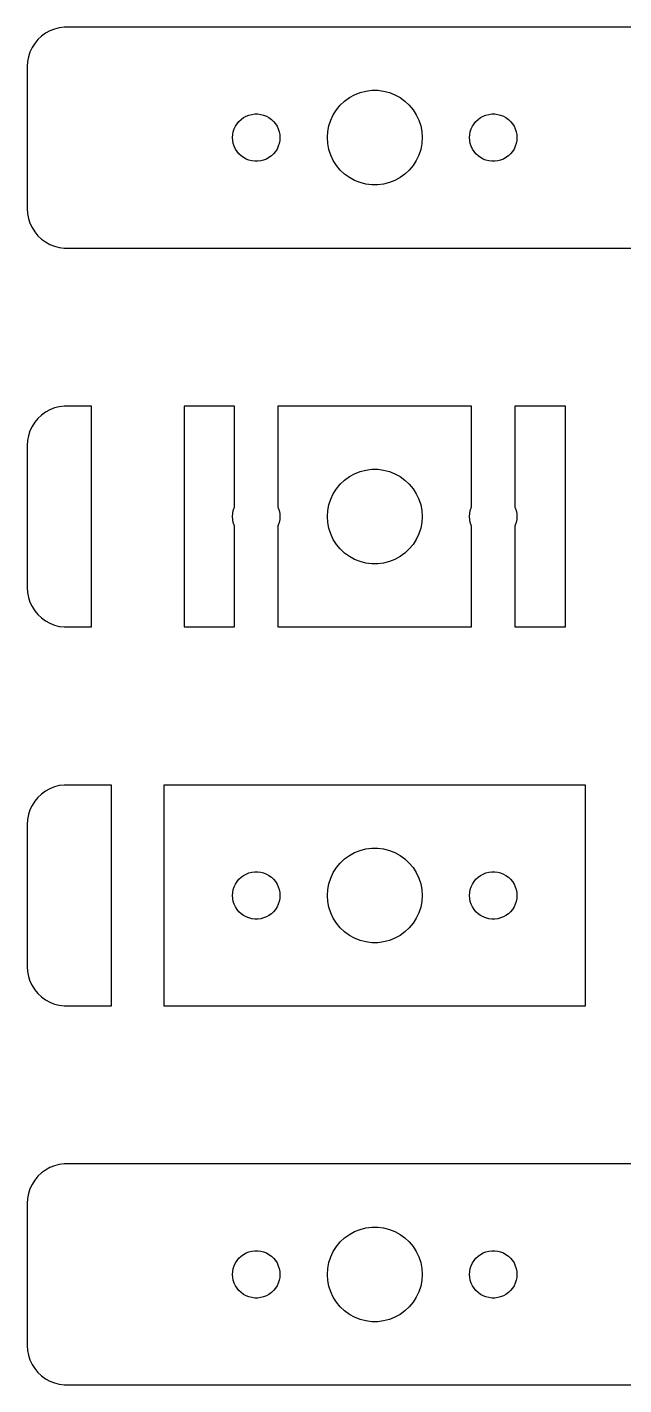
# Model space of a CAD drawing. Header units: metres. Extents: x -44.5 to 44.5, y -7 to 79.
# Drawn here: x -44.5 to -6.7, y -7 to 79 of the extents above; entities that cross this region are included whole.
import ezdxf

# ---------------------------------------------------------------- set-up
doc = ezdxf.new("R2010")
doc.units = ezdxf.units.M

msp = doc.modelspace()

# ---------------------------------------------------------------- linework, layer by layer
for p, q in [((-43.5936, 78.4263), (-43.8224, 78.2114)), ((-43.3396, 78.6108), (-43.5936, 78.4263)), ((-43.0644, 78.7621), (-43.3396, 78.6108)), ((-42.7725, 78.8776), (-43.0644, 78.7621)), ((-42.4684, 78.9557), (-42.7725, 78.8776)), ((-42.157, 78.9951), (-42.4684, 78.9557)), ((42.157, 78.9951), (-42.157, 78.9951)), ((-44.3244, 77.4203), (-44.4214, 77.1217)), ((-44.1908, 77.7044), (-44.3244, 77.4203)), ((-44.0225, 77.9695), (-44.1908, 77.7044)), ((-43.8224, 78.2114), (-44.0225, 77.9695)), ((-44.4803, 76.8133), (-44.5, 76.5)), ((-44.4214, 77.1217), (-44.4803, 76.8133)), ((-44.5, 76.5), (-44.5, 67.5)), ((-23.7773, 74.7145), (-23.427, 74.8532)), ((-23.427, 74.8532), (-23.0621, 74.9469)), ((-23.0621, 74.9469), (-22.6884, 74.9941)), ((-22.6884, 74.9941), (-22.3116, 74.9941)), ((-22.3116, 74.9941), (-21.9379, 74.9469)), ((-21.9379, 74.9469), (-21.5729, 74.8532)), ((-21.5729, 74.8532), (-21.2227, 74.7145)), ((-24.927, 73.7634), (-24.6869, 74.0536)), ((-24.6869, 74.0536), (-24.4123, 74.3115)), ((-24.4123, 74.3115), (-24.1075, 74.533)), ((-24.1075, 74.533), (-23.7773, 74.7145)), ((-21.2227, 74.7145), (-20.8925, 74.533)), ((-20.8925, 74.533), (-20.5877, 74.3115)), ((-20.5877, 74.3115), (-20.3131, 74.0536)), ((-20.3131, 74.0536), (-20.0729, 73.7634)), ((-31.0934, 73.0268), (-30.9561, 73.1558)), ((-30.9561, 73.1558), (-30.8037, 73.2665)), ((-30.8037, 73.2665), (-30.6387, 73.3572)), ((-30.6387, 73.3572), (-30.4635, 73.4266)), ((-30.4635, 73.4266), (-30.2811, 73.4734)), ((-30.2811, 73.4734), (-30.0942, 73.497)), ((-30.0942, 73.497), (-29.9058, 73.497)), ((-29.9058, 73.497), (-29.7189, 73.4734)), ((-29.7189, 73.4734), (-29.5365, 73.4266)), ((-29.5365, 73.4266), (-29.3613, 73.3572)), ((-29.3613, 73.3572), (-29.1963, 73.2665)), ((-29.1963, 73.2665), (-29.0439, 73.1558)), ((-29.0439, 73.1558), (-28.9065, 73.0268)), ((-25.4057, 72.7461), (-25.2893, 73.1044)), ((-25.2893, 73.1044), (-25.1289, 73.4453)), ((-25.1289, 73.4453), (-24.927, 73.7634)), ((-20.0729, 73.7634), (-19.8711, 73.4453)), ((-19.8711, 73.4453), (-19.7107, 73.1044)), ((-19.7107, 73.1044), (-19.5942, 72.7461)), ((-16.0934, 73.0268), (-15.9561, 73.1558)), ((-15.9561, 73.1558), (-15.8037, 73.2665)), ((-15.8037, 73.2665), (-15.6387, 73.3572)), ((-15.6387, 73.3572), (-15.4635, 73.4266)), ((-15.4635, 73.4266), (-15.2811, 73.4734)), ((-15.2811, 73.4734), (-15.0942, 73.497)), ((-15.0942, 73.497), (-14.9058, 73.497)), ((-14.9058, 73.497), (-14.7189, 73.4734)), ((-14.7189, 73.4734), (-14.5365, 73.4266)), ((-14.5365, 73.4266), (-14.3613, 73.3572)), ((-14.3613, 73.3572), (-14.1963, 73.2665)), ((-14.1963, 73.2665), (-14.0439, 73.1558)), ((-14.0439, 73.1558), (-13.9065, 73.0268)), ((-31.4882, 72.188), (-31.4529, 72.373)), ((-31.4529, 72.373), (-31.3947, 72.5522)), ((-31.3947, 72.5522), (-31.3145, 72.7226)), ((-31.3145, 72.7226), (-31.2135, 72.8817)), ((-31.2135, 72.8817), (-31.0934, 73.0268)), ((-28.9065, 73.0268), (-28.7865, 72.8817)), ((-28.7865, 72.8817), (-28.6855, 72.7226)), ((-28.6855, 72.7226), (-28.6053, 72.5522)), ((-28.6053, 72.5522), (-28.5471, 72.373)), ((-28.5471, 72.373), (-28.5118, 72.188)), ((-25.5, 72), (-25.4763, 72.376)), ((-25.4763, 72.376), (-25.4057, 72.7461)), ((-19.5942, 72.7461), (-19.5237, 72.376)), ((-19.5237, 72.376), (-19.5, 72)), ((-16.4882, 72.188), (-16.4529, 72.373)), ((-16.4529, 72.373), (-16.3947, 72.5522)), ((-16.3947, 72.5522), (-16.3145, 72.7226)), ((-16.3145, 72.7226), (-16.2135, 72.8817)), ((-16.2135, 72.8817), (-16.0934, 73.0268)), ((-13.9065, 73.0268), (-13.7865, 72.8817)), ((-13.7865, 72.8817), (-13.6855, 72.7226)), ((-13.6855, 72.7226), (-13.6053, 72.5522)), ((-13.6053, 72.5522), (-13.5471, 72.373)), ((-13.5471, 72.373), (-13.5118, 72.188)), ((-31.5, 72), (-31.4882, 72.188)), ((-31.4882, 71.812), (-31.5, 72)), ((-31.4529, 71.627), (-31.4882, 71.812)), ((-31.3947, 71.4478), (-31.4529, 71.627)), ((-31.3145, 71.2774), (-31.3947, 71.4478)), ((-28.6053, 71.4478), (-28.6855, 71.2774)), ((-28.5471, 71.627), (-28.6053, 71.4478)), ((-28.5118, 71.812), (-28.5471, 71.627)), ((-28.5118, 72.188), (-28.5, 72)), ((-28.5, 72), (-28.5118, 71.812)), ((-25.4763, 71.624), (-25.5, 72)), ((-25.4057, 71.2539), (-25.4763, 71.624)), ((-19.5237, 71.624), (-19.5942, 71.2539)), ((-19.5, 72), (-19.5237, 71.624)), ((-16.5, 72), (-16.4882, 72.188)), ((-16.4882, 71.812), (-16.5, 72)), ((-16.4529, 71.627), (-16.4882, 71.812)), ((-16.3947, 71.4478), (-16.4529, 71.627)), ((-16.3145, 71.2774), (-16.3947, 71.4478)), ((-13.6053, 71.4478), (-13.6855, 71.2774)), ((-13.5471, 71.627), (-13.6053, 71.4478)), ((-13.5118, 71.812), (-13.5471, 71.627)), ((-13.5118, 72.188), (-13.5, 72)), ((-13.5, 72), (-13.5118, 71.812)), ((-31.2135, 71.1183), (-31.3145, 71.2774)), ((-31.0934, 70.9732), (-31.2135, 71.1183)), ((-30.9561, 70.8442), (-31.0934, 70.9732)), ((-30.8037, 70.7335), (-30.9561, 70.8442)), ((-30.6387, 70.6428), (-30.8037, 70.7335)), ((-30.4635, 70.5734), (-30.6387, 70.6428)), ((-30.2811, 70.5266), (-30.4635, 70.5734)), ((-30.0942, 70.503), (-30.2811, 70.5266)), ((-29.7189, 70.5266), (-29.9058, 70.503)), ((-29.5365, 70.5734), (-29.7189, 70.5266)), ((-29.3613, 70.6428), (-29.5365, 70.5734)), ((-29.1963, 70.7335), (-29.3613, 70.6428)), ((-29.0439, 70.8442), (-29.1963, 70.7335)), ((-28.9065, 70.9732), (-29.0439, 70.8442)), ((-28.7865, 71.1183), (-28.9065, 70.9732)), ((-28.6855, 71.2774), (-28.7865, 71.1183)), ((-25.2893, 70.8956), (-25.4057, 71.2539)), ((-25.1289, 70.5547), (-25.2893, 70.8956)), ((-24.927, 70.2366), (-25.1289, 70.5547)), ((-19.8711, 70.5547), (-20.0729, 70.2366)), ((-19.7107, 70.8956), (-19.8711, 70.5547)), ((-19.5942, 71.2539), (-19.7107, 70.8956)), ((-16.2135, 71.1183), (-16.3145, 71.2774)), ((-16.0934, 70.9732), (-16.2135, 71.1183)), ((-15.9561, 70.8442), (-16.0934, 70.9732)), ((-15.8037, 70.7335), (-15.9561, 70.8442)), ((-15.6387, 70.6428), (-15.8037, 70.7335)), ((-15.4635, 70.5734), (-15.6387, 70.6428)), ((-15.2811, 70.5266), (-15.4635, 70.5734)), ((-15.0942, 70.503), (-15.2811, 70.5266)), ((-14.7189, 70.5266), (-14.9058, 70.503)), ((-14.5365, 70.5734), (-14.7189, 70.5266)), ((-14.3613, 70.6428), (-14.5365, 70.5734)), ((-14.1963, 70.7335), (-14.3613, 70.6428)), ((-14.0439, 70.8442), (-14.1963, 70.7335)), ((-13.9065, 70.9732), (-14.0439, 70.8442)), ((-13.7865, 71.1183), (-13.9065, 70.9732)), ((-13.6855, 71.2774), (-13.7865, 71.1183)), ((-29.9058, 70.503), (-30.0942, 70.503)), ((-24.6869, 69.9464), (-24.927, 70.2366)), ((-24.4123, 69.6885), (-24.6869, 69.9464)), ((-24.1075, 69.467), (-24.4123, 69.6885)), ((-20.5877, 69.6885), (-20.8925, 69.467)), ((-20.3131, 69.9464), (-20.5877, 69.6885)), ((-20.0729, 70.2366), (-20.3131, 69.9464)), ((-14.9058, 70.503), (-15.0942, 70.503)), ((-23.7773, 69.2855), (-24.1075, 69.467)), ((-23.427, 69.1468), (-23.7773, 69.2855)), ((-23.0621, 69.0531), (-23.427, 69.1468)), ((-22.6884, 69.0059), (-23.0621, 69.0531)), ((-22.3116, 69.0059), (-22.6884, 69.0059)), ((-21.9379, 69.0531), (-22.3116, 69.0059)), ((-21.5729, 69.1468), (-21.9379, 69.0531)), ((-21.2227, 69.2855), (-21.5729, 69.1468)), ((-20.8925, 69.467), (-21.2227, 69.2855)), ((-44.5, 67.5), (-44.4803, 67.1867)), ((-44.4803, 67.1867), (-44.4214, 66.8783)), ((-44.4214, 66.8783), (-44.3244, 66.5797)), ((-44.3244, 66.5797), (-44.1908, 66.2956)), ((-44.1908, 66.2956), (-44.0225, 66.0305)), ((-44.0225, 66.0305), (-43.8224, 65.7886)), ((-43.8224, 65.7886), (-43.5936, 65.5737)), ((-43.5936, 65.5737), (-43.3396, 65.3892)), ((-43.3396, 65.3892), (-43.0644, 65.2379)), ((-43.0644, 65.2379), (-42.7725, 65.1224)), ((-42.7725, 65.1224), (-42.4684, 65.0443)), ((-42.4684, 65.0443), (-42.157, 65.0049)), ((-42.157, 65.0049), (42.157, 65.0049)), ((-43.8224, 54.2114), (-44.0225, 53.9695)), ((-43.5936, 54.4263), (-43.8224, 54.2114)), ((-43.3396, 54.6108), (-43.5936, 54.4263)), ((-43.0644, 54.7621), (-43.3396, 54.6108)), ((-42.7725, 54.8776), (-43.0644, 54.7621)), ((-42.4684, 54.9557), (-42.7725, 54.8776)), ((-42.157, 54.9951), (-42.4684, 54.9557)), ((-40.4336, 54.9951), (-42.157, 54.9951)), ((-40.4336, 41.0049), (-40.4336, 54.9951)), ((-31.3722, 54.9951), (-34.5664, 54.9951)), ((-34.5664, 54.9951), (-34.5664, 41.0049)), ((-31.3722, 48.6), (-31.3722, 54.9951)), ((-16.3722, 54.9951), (-28.6278, 54.9951)), ((-28.6278, 54.9951), (-28.6278, 48.6)), ((-16.3722, 48.6), (-16.3722, 54.9951)), ((-10.4336, 54.9951), (-13.6278, 54.9951)), ((-13.6278, 54.9951), (-13.6278, 48.6)), ((-10.4336, 41.0049), (-10.4336, 54.9951)), ((-44.3244, 53.4203), (-44.4214, 53.1217)), ((-44.1908, 53.7044), (-44.3244, 53.4203)), ((-44.0225, 53.9695), (-44.1908, 53.7044)), ((-44.4803, 52.8133), (-44.5, 52.5)), ((-44.5, 52.5), (-44.5, 43.5)), ((-44.4214, 53.1217), (-44.4803, 52.8133)), ((-23.7773, 50.7145), (-23.427, 50.8532)), ((-23.427, 50.8532), (-23.0621, 50.9469)), ((-23.0621, 50.9469), (-22.6884, 50.9941)), ((-22.6884, 50.9941), (-22.3116, 50.9941)), ((-22.3116, 50.9941), (-21.9379, 50.9469)), ((-21.9379, 50.9469), (-21.5729, 50.8532)), ((-21.5729, 50.8532), (-21.2227, 50.7145)), ((-24.927, 49.7634), (-24.6869, 50.0536)), ((-24.6869, 50.0536), (-24.4123, 50.3115)), ((-24.4123, 50.3115), (-24.1075, 50.533)), ((-24.1075, 50.533), (-23.7773, 50.7145)), ((-21.2227, 50.7145), (-20.8925, 50.533)), ((-20.8925, 50.533), (-20.5877, 50.3115)), ((-20.5877, 50.3115), (-20.3131, 50.0536)), ((-20.3131, 50.0536), (-20.0729, 49.7634)), ((-25.4057, 48.7461), (-25.2893, 49.1044)), ((-25.2893, 49.1044), (-25.1289, 49.4453)), ((-25.1289, 49.4453), (-24.927, 49.7634)), ((-20.0729, 49.7634), (-19.8711, 49.4453)), ((-19.8711, 49.4453), (-19.7107, 49.1044)), ((-19.7107, 49.1044), (-19.5942, 48.7461)), ((-31.5, 48), (-31.4882, 48.188)), ((-31.4882, 48.188), (-31.4529, 48.373)), ((-31.4529, 48.373), (-31.3947, 48.5522)), ((-31.3947, 48.5522), (-31.3722, 48.6)), ((-28.6278, 48.6), (-28.6053, 48.5522)), ((-28.6053, 48.5522), (-28.5471, 48.373)), ((-28.5471, 48.373), (-28.5118, 48.188)), ((-28.5118, 48.188), (-28.5, 48)), ((-25.5, 48), (-25.4763, 48.376)), ((-25.4763, 48.376), (-25.4057, 48.7461)), ((-19.5942, 48.7461), (-19.5237, 48.376)), ((-19.5237, 48.376), (-19.5, 48)), ((-16.5, 48), (-16.4882, 48.188)), ((-16.4882, 48.188), (-16.4529, 48.373)), ((-16.4529, 48.373), (-16.3947, 48.5522)), ((-16.3947, 48.5522), (-16.3722, 48.6)), ((-13.6278, 48.6), (-13.6053, 48.5522)), ((-13.6053, 48.5522), (-13.5471, 48.373)), ((-13.5471, 48.373), (-13.5118, 48.188)), ((-13.5118, 48.188), (-13.5, 48)), ((-31.4882, 47.812), (-31.5, 48)), ((-31.4529, 47.627), (-31.4882, 47.812)), ((-31.3947, 47.4478), (-31.4529, 47.627)), ((-31.3722, 47.4), (-31.3947, 47.4478)), ((-31.3722, 41.0049), (-31.3722, 47.4)), ((-28.6053, 47.4478), (-28.6278, 47.4)), ((-28.6278, 47.4), (-28.6278, 41.0049)), ((-28.5471, 47.627), (-28.6053, 47.4478)), ((-28.5118, 47.812), (-28.5471, 47.627)), ((-28.5, 48), (-28.5118, 47.812)), ((-25.4763, 47.624), (-25.5, 48)), ((-25.4057, 47.2539), (-25.4763, 47.624)), ((-19.5237, 47.624), (-19.5942, 47.2539)), ((-19.5, 48), (-19.5237, 47.624)), ((-16.4882, 47.812), (-16.5, 48)), ((-16.4529, 47.627), (-16.4882, 47.812)), ((-16.3947, 47.4478), (-16.4529, 47.627)), ((-16.3722, 47.4), (-16.3947, 47.4478)), ((-16.3722, 41.0049), (-16.3722, 47.4)), ((-13.6053, 47.4478), (-13.6278, 47.4)), ((-13.6278, 47.4), (-13.6278, 41.0049)), ((-13.5471, 47.627), (-13.6053, 47.4478)), ((-13.5118, 47.812), (-13.5471, 47.627)), ((-13.5, 48), (-13.5118, 47.812)), ((-25.2893, 46.8956), (-25.4057, 47.2539)), ((-25.1289, 46.5547), (-25.2893, 46.8956)), ((-24.927, 46.2366), (-25.1289, 46.5547)), ((-19.8711, 46.5547), (-20.0729, 46.2366)), ((-19.7107, 46.8956), (-19.8711, 46.5547)), ((-19.5942, 47.2539), (-19.7107, 46.8956)), ((-24.6869, 45.9464), (-24.927, 46.2366)), ((-24.4123, 45.6885), (-24.6869, 45.9464)), ((-24.1075, 45.467), (-24.4123, 45.6885)), ((-20.5877, 45.6885), (-20.8925, 45.467)), ((-20.3131, 45.9464), (-20.5877, 45.6885)), ((-20.0729, 46.2366), (-20.3131, 45.9464)), ((-23.7773, 45.2855), (-24.1075, 45.467)), ((-23.427, 45.1468), (-23.7773, 45.2855)), ((-23.0621, 45.0531), (-23.427, 45.1468)), ((-22.6884, 45.0059), (-23.0621, 45.0531)), ((-22.3116, 45.0059), (-22.6884, 45.0059)), ((-21.9379, 45.0531), (-22.3116, 45.0059)), ((-21.5729, 45.1468), (-21.9379, 45.0531)), ((-21.2227, 45.2855), (-21.5729, 45.1468)), ((-20.8925, 45.467), (-21.2227, 45.2855)), ((-44.5, 43.5), (-44.4803, 43.1867)), ((-44.4803, 43.1867), (-44.4214, 42.8783)), ((-44.4214, 42.8783), (-44.3244, 42.5797)), ((-44.3244, 42.5797), (-44.1908, 42.2956)), ((-44.1908, 42.2956), (-44.0225, 42.0305)), ((-44.0225, 42.0305), (-43.8224, 41.7886)), ((-43.8224, 41.7886), (-43.5936, 41.5737)), ((-43.5936, 41.5737), (-43.3396, 41.3892)), ((-43.3396, 41.3892), (-43.0644, 41.2379)), ((-43.0644, 41.2379), (-42.7725, 41.1224)), ((-42.7725, 41.1224), (-42.4684, 41.0443)), ((-42.4684, 41.0443), (-42.157, 41.0049)), ((-42.157, 41.0049), (-40.4336, 41.0049)), ((-34.5664, 41.0049), (-31.3722, 41.0049)), ((-28.6278, 41.0049), (-16.3722, 41.0049)), ((-13.6278, 41.0049), (-10.4336, 41.0049)), ((-42.157, 30.9951), (-42.4684, 30.9557)), ((-39.1529, 30.9951), (-42.157, 30.9951)), ((-39.1529, 17.0049), (-39.1529, 30.9951)), ((-9.15286, 30.9951), (-35.8471, 30.9951)), ((-35.8471, 30.9951), (-35.8471, 17.0049)), ((-9.15286, 17.0049), (-9.15286, 30.9951)), ((-43.8224, 30.2114), (-44.0225, 29.9695)), ((-43.5936, 30.4263), (-43.8224, 30.2114)), ((-43.3396, 30.6108), (-43.5936, 30.4263)), ((-43.0644, 30.7621), (-43.3396, 30.6108)), ((-42.7725, 30.8776), (-43.0644, 30.7621)), ((-42.4684, 30.9557), (-42.7725, 30.8776)), ((-44.3244, 29.4203), (-44.4214, 29.1217)), ((-44.1908, 29.7044), (-44.3244, 29.4203)), ((-44.0225, 29.9695), (-44.1908, 29.7044)), ((-44.4803, 28.8133), (-44.5, 28.5)), ((-44.5, 28.5), (-44.5, 19.5)), ((-44.4214, 29.1217), (-44.4803, 28.8133)), ((-24.1075, 26.533), (-23.7773, 26.7145)), ((-23.7773, 26.7145), (-23.427, 26.8532)), ((-23.427, 26.8532), (-23.0621, 26.9469)), ((-23.0621, 26.9469), (-22.6884, 26.9941)), ((-22.6884, 26.9941), (-22.3116, 26.9941)), ((-22.3116, 26.9941), (-21.9379, 26.9469)), ((-21.9379, 26.9469), (-21.5729, 26.8532)), ((-21.5729, 26.8532), (-21.2227, 26.7145)), ((-21.2227, 26.7145), (-20.8925, 26.533)), ((-24.927, 25.7634), (-24.6869, 26.0536)), ((-24.6869, 26.0536), (-24.4123, 26.3115)), ((-24.4123, 26.3115), (-24.1075, 26.533)), ((-20.8925, 26.533), (-20.5877, 26.3115)), ((-20.5877, 26.3115), (-20.3131, 26.0536)), ((-20.3131, 26.0536), (-20.0729, 25.7634)), ((-31.2135, 24.8817), (-31.0934, 25.0268)), ((-31.0934, 25.0268), (-30.9561, 25.1558)), ((-30.9561, 25.1558), (-30.8037, 25.2665)), ((-30.8037, 25.2665), (-30.6387, 25.3572)), ((-30.6387, 25.3572), (-30.4635, 25.4266)), ((-30.4635, 25.4266), (-30.2811, 25.4734)), ((-30.2811, 25.4734), (-30.0942, 25.497)), ((-30.0942, 25.497), (-29.9058, 25.497)), ((-29.9058, 25.497), (-29.7189, 25.4734)), ((-29.7189, 25.4734), (-29.5365, 25.4266)), ((-29.5365, 25.4266), (-29.3613, 25.3572)), ((-29.3613, 25.3572), (-29.1963, 25.2665)), ((-29.1963, 25.2665), (-29.0439, 25.1558)), ((-29.0439, 25.1558), (-28.9065, 25.0268)), ((-28.9065, 25.0268), (-28.7865, 24.8817)), ((-25.4057, 24.7461), (-25.2893, 25.1044)), ((-25.2893, 25.1044), (-25.1289, 25.4453)), ((-25.1289, 25.4453), (-24.927, 25.7634)), ((-20.0729, 25.7634), (-19.8711, 25.4453)), ((-19.8711, 25.4453), (-19.7107, 25.1044)), ((-19.7107, 25.1044), (-19.5942, 24.7461)), ((-16.2135, 24.8817), (-16.0934, 25.0268)), ((-16.0934, 25.0268), (-15.9561, 25.1558)), ((-15.9561, 25.1558), (-15.8037, 25.2665)), ((-15.8037, 25.2665), (-15.6387, 25.3572)), ((-15.6387, 25.3572), (-15.4635, 25.4266)), ((-15.4635, 25.4266), (-15.2811, 25.4734)), ((-15.2811, 25.4734), (-15.0942, 25.497)), ((-15.0942, 25.497), (-14.9058, 25.497)), ((-14.9058, 25.497), (-14.7189, 25.4734)), ((-14.7189, 25.4734), (-14.5365, 25.4266)), ((-14.5365, 25.4266), (-14.3613, 25.3572)), ((-14.3613, 25.3572), (-14.1963, 25.2665)), ((-14.1963, 25.2665), (-14.0439, 25.1558)), ((-14.0439, 25.1558), (-13.9065, 25.0268)), ((-13.9065, 25.0268), (-13.7865, 24.8817)), ((-31.5, 24), (-31.4882, 24.188)), ((-31.4882, 24.188), (-31.4529, 24.373)), ((-31.4529, 24.373), (-31.3947, 24.5522)), ((-31.3947, 24.5522), (-31.3145, 24.7226)), ((-31.3145, 24.7226), (-31.2135, 24.8817)), ((-28.7865, 24.8817), (-28.6855, 24.7226)), ((-28.6855, 24.7226), (-28.6053, 24.5522)), ((-28.6053, 24.5522), (-28.5471, 24.373)), ((-28.5471, 24.373), (-28.5118, 24.188)), ((-28.5118, 24.188), (-28.5, 24)), ((-25.5, 24), (-25.4763, 24.376)), ((-25.4763, 24.376), (-25.4057, 24.7461)), ((-19.5942, 24.7461), (-19.5237, 24.376)), ((-19.5237, 24.376), (-19.5, 24)), ((-16.5, 24), (-16.4882, 24.188)), ((-16.4882, 24.188), (-16.4529, 24.373)), ((-16.4529, 24.373), (-16.3947, 24.5522)), ((-16.3947, 24.5522), (-16.3145, 24.7226)), ((-16.3145, 24.7226), (-16.2135, 24.8817)), ((-13.7865, 24.8817), (-13.6855, 24.7226)), ((-13.6855, 24.7226), (-13.6053, 24.5522)), ((-13.6053, 24.5522), (-13.5471, 24.373)), ((-13.5471, 24.373), (-13.5118, 24.188)), ((-13.5118, 24.188), (-13.5, 24)), ((-31.4882, 23.812), (-31.5, 24)), ((-31.4529, 23.627), (-31.4882, 23.812)), ((-31.3947, 23.4478), (-31.4529, 23.627)), ((-31.3145, 23.2774), (-31.3947, 23.4478)), ((-31.2135, 23.1183), (-31.3145, 23.2774)), ((-28.6855, 23.2774), (-28.7865, 23.1183)), ((-28.6053, 23.4478), (-28.6855, 23.2774)), ((-28.5471, 23.627), (-28.6053, 23.4478)), ((-28.5118, 23.812), (-28.5471, 23.627)), ((-28.5, 24), (-28.5118, 23.812)), ((-25.4763, 23.624), (-25.5, 24)), ((-25.4057, 23.2539), (-25.4763, 23.624)), ((-25.2893, 22.8956), (-25.4057, 23.2539)), ((-19.5942, 23.2539), (-19.7107, 22.8956)), ((-19.5237, 23.624), (-19.5942, 23.2539)), ((-19.5, 24), (-19.5237, 23.624)), ((-16.4882, 23.812), (-16.5, 24)), ((-16.4529, 23.627), (-16.4882, 23.812)), ((-16.3947, 23.4478), (-16.4529, 23.627)), ((-16.3145, 23.2774), (-16.3947, 23.4478)), ((-16.2135, 23.1183), (-16.3145, 23.2774)), ((-13.6855, 23.2774), (-13.7865, 23.1183)), ((-13.6053, 23.4478), (-13.6855, 23.2774)), ((-13.5471, 23.627), (-13.6053, 23.4478)), ((-13.5118, 23.812), (-13.5471, 23.627)), ((-13.5, 24), (-13.5118, 23.812)), ((-31.0934, 22.9732), (-31.2135, 23.1183)), ((-30.9561, 22.8442), (-31.0934, 22.9732)), ((-30.8037, 22.7335), (-30.9561, 22.8442)), ((-30.6387, 22.6428), (-30.8037, 22.7335)), ((-30.4635, 22.5734), (-30.6387, 22.6428)), ((-30.2811, 22.5266), (-30.4635, 22.5734)), ((-30.0942, 22.503), (-30.2811, 22.5266)), ((-29.9058, 22.503), (-30.0942, 22.503)), ((-29.7189, 22.5266), (-29.9058, 22.503)), ((-29.5365, 22.5734), (-29.7189, 22.5266)), ((-29.3613, 22.6428), (-29.5365, 22.5734)), ((-29.1963, 22.7335), (-29.3613, 22.6428)), ((-29.0439, 22.8442), (-29.1963, 22.7335)), ((-28.9065, 22.9732), (-29.0439, 22.8442)), ((-28.7865, 23.1183), (-28.9065, 22.9732)), ((-25.1289, 22.5547), (-25.2893, 22.8956)), ((-24.927, 22.2366), (-25.1289, 22.5547)), ((-19.8711, 22.5547), (-20.0729, 22.2366)), ((-19.7107, 22.8956), (-19.8711, 22.5547)), ((-16.0934, 22.9732), (-16.2135, 23.1183)), ((-15.9561, 22.8442), (-16.0934, 22.9732)), ((-15.8037, 22.7335), (-15.9561, 22.8442)), ((-15.6387, 22.6428), (-15.8037, 22.7335)), ((-15.4635, 22.5734), (-15.6387, 22.6428)), ((-15.2811, 22.5266), (-15.4635, 22.5734)), ((-15.0942, 22.503), (-15.2811, 22.5266)), ((-14.9058, 22.503), (-15.0942, 22.503)), ((-14.7189, 22.5266), (-14.9058, 22.503)), ((-14.5365, 22.5734), (-14.7189, 22.5266)), ((-14.3613, 22.6428), (-14.5365, 22.5734)), ((-14.1963, 22.7335), (-14.3613, 22.6428)), ((-14.0439, 22.8442), (-14.1963, 22.7335)), ((-13.9065, 22.9732), (-14.0439, 22.8442)), ((-13.7865, 23.1183), (-13.9065, 22.9732)), ((-24.6869, 21.9464), (-24.927, 22.2366)), ((-24.4123, 21.6885), (-24.6869, 21.9464)), ((-24.1075, 21.467), (-24.4123, 21.6885)), ((-20.5877, 21.6885), (-20.8925, 21.467)), ((-20.3131, 21.9464), (-20.5877, 21.6885)), ((-20.0729, 22.2366), (-20.3131, 21.9464)), ((-23.7773, 21.2855), (-24.1075, 21.467)), ((-23.427, 21.1468), (-23.7773, 21.2855)), ((-23.0621, 21.0531), (-23.427, 21.1468)), ((-22.6884, 21.0059), (-23.0621, 21.0531)), ((-22.3116, 21.0059), (-22.6884, 21.0059)), ((-21.9379, 21.0531), (-22.3116, 21.0059)), ((-21.5729, 21.1468), (-21.9379, 21.0531)), ((-21.2227, 21.2855), (-21.5729, 21.1468)), ((-20.8925, 21.467), (-21.2227, 21.2855)), ((-44.5, 19.5), (-44.4803, 19.1867)), ((-44.4803, 19.1867), (-44.4214, 18.8783)), ((-44.4214, 18.8783), (-44.3244, 18.5797)), ((-44.3244, 18.5797), (-44.1908, 18.2956)), ((-44.1908, 18.2956), (-44.0225, 18.0305)), ((-44.0225, 18.0305), (-43.8224, 17.7886)), ((-43.8224, 17.7886), (-43.5936, 17.5737)), ((-43.5936, 17.5737), (-43.3396, 17.3892)), ((-43.3396, 17.3892), (-43.0644, 17.2379)), ((-43.0644, 17.2379), (-42.7725, 17.1224)), ((-42.7725, 17.1224), (-42.4684, 17.0443)), ((-42.4684, 17.0443), (-42.157, 17.0049)), ((-42.157, 17.0049), (-39.1529, 17.0049)), ((-35.8471, 17.0049), (-9.15286, 17.0049)), ((-42.4684, 6.9557), (-42.7725, 6.87764)), ((-42.157, 6.99506), (-42.4684, 6.9557)), ((42.157, 6.99506), (-42.157, 6.99506)), ((-43.8224, 6.21136), (-44.0225, 5.96945)), ((-43.5936, 6.42627), (-43.8224, 6.21136)), ((-43.3396, 6.61081), (-43.5936, 6.42627)), ((-43.0644, 6.76205), (-43.3396, 6.61081)), ((-42.7725, 6.87764), (-43.0644, 6.76205)), ((-44.3244, 5.4203), (-44.4214, 5.12172)), ((-44.1908, 5.70438), (-44.3244, 5.4203)), ((-44.0225, 5.96945), (-44.1908, 5.70438)), ((-44.4803, 4.81332), (-44.5, 4.5)), ((-44.5, 4.5), (-44.5, -4.5)), ((-44.4214, 5.12172), (-44.4803, 4.81332)), ((-24.1075, 2.53297), (-23.7773, 2.71448)), ((-23.7773, 2.71448), (-23.427, 2.85316)), ((-23.427, 2.85316), (-23.0621, 2.94685)), ((-23.0621, 2.94685), (-22.6884, 2.99408)), ((-22.6884, 2.99408), (-22.3116, 2.99408)), ((-22.3116, 2.99408), (-21.9379, 2.94685)), ((-21.9379, 2.94685), (-21.5729, 2.85316)), ((-21.5729, 2.85316), (-21.2227, 2.71448)), ((-21.2227, 2.71448), (-20.8925, 2.53297)), ((-25.1289, 1.44525), (-24.927, 1.76335)), ((-24.927, 1.76335), (-24.6869, 2.05363)), ((-24.6869, 2.05363), (-24.4123, 2.31154)), ((-24.4123, 2.31154), (-24.1075, 2.53297)), ((-20.8925, 2.53297), (-20.5877, 2.31154)), ((-20.5877, 2.31154), (-20.3131, 2.05363)), ((-20.3131, 2.05363), (-20.0729, 1.76335)), ((-20.0729, 1.76335), (-19.8711, 1.44525)), ((-31.3145, 0.722626), (-31.2135, 0.881668)), ((-31.2135, 0.881668), (-31.0934, 1.02681)), ((-31.0934, 1.02681), (-30.9561, 1.15576)), ((-30.9561, 1.15576), (-30.8037, 1.26648)), ((-30.8037, 1.26648), (-30.6387, 1.35724)), ((-30.6387, 1.35724), (-30.4635, 1.42657)), ((-30.4635, 1.42657), (-30.2811, 1.47342)), ((-30.2811, 1.47342), (-30.0942, 1.49704)), ((-30.0942, 1.49704), (-29.9058, 1.49704)), ((-29.9058, 1.49704), (-29.7189, 1.47342)), ((-29.7189, 1.47342), (-29.5365, 1.42657)), ((-29.5365, 1.42657), (-29.3613, 1.35724)), ((-29.3613, 1.35724), (-29.1963, 1.26648)), ((-29.1963, 1.26648), (-29.0439, 1.15576)), ((-29.0439, 1.15576), (-28.9065, 1.02681)), ((-28.9065, 1.02681), (-28.7865, 0.881668)), ((-28.7865, 0.881668), (-28.6855, 0.722626)), ((-25.4057, 0.746063), (-25.2893, 1.10437)), ((-25.2893, 1.10437), (-25.1289, 1.44525)), ((-19.8711, 1.44525), (-19.7107, 1.10437)), ((-19.7107, 1.10437), (-19.5942, 0.746063)), ((-16.3145, 0.722626), (-16.2135, 0.881668)), ((-16.2135, 0.881668), (-16.0934, 1.02681)), ((-16.0934, 1.02681), (-15.9561, 1.15576)), ((-15.9561, 1.15576), (-15.8037, 1.26648)), ((-15.8037, 1.26648), (-15.6387, 1.35724)), ((-15.6387, 1.35724), (-15.4635, 1.42657)), ((-15.4635, 1.42657), (-15.2811, 1.47342)), ((-15.2811, 1.47342), (-15.0942, 1.49704)), ((-15.0942, 1.49704), (-14.9058, 1.49704)), ((-14.9058, 1.49704), (-14.7189, 1.47342)), ((-14.7189, 1.47342), (-14.5365, 1.42657)), ((-14.5365, 1.42657), (-14.3613, 1.35724)), ((-14.3613, 1.35724), (-14.1963, 1.26648)), ((-14.1963, 1.26648), (-14.0439, 1.15576)), ((-14.0439, 1.15576), (-13.9065, 1.02681)), ((-13.9065, 1.02681), (-13.7865, 0.881668)), ((-13.7865, 0.881668), (-13.6855, 0.722626)), ((-31.5, 0), (-31.4882, 0.187988)), ((-31.4882, -0.187988), (-31.5, 0)), ((-31.4882, 0.187988), (-31.4529, 0.373032)), ((-31.4529, 0.373032), (-31.3947, 0.552185)), ((-31.3947, 0.552185), (-31.3145, 0.722626)), ((-28.6855, 0.722626), (-28.6053, 0.552185)), ((-28.6053, 0.552185), (-28.5471, 0.373032)), ((-28.5471, 0.373032), (-28.5118, 0.187988)), ((-28.5118, 0.187988), (-28.5, 0)), ((-28.5, 0), (-28.5118, -0.187988)), ((-25.5, 0), (-25.4763, 0.375992)), ((-25.4763, -0.375992), (-25.5, 0)), ((-25.4763, 0.375992), (-25.4057, 0.746063)), ((-19.5942, 0.746063), (-19.5237, 0.375992)), ((-19.5237, 0.375992), (-19.5, 0)), ((-19.5, 0), (-19.5237, -0.375992)), ((-16.5, 0), (-16.4882, 0.187988)), ((-16.4882, -0.187988), (-16.5, 0)), ((-16.4882, 0.187988), (-16.4529, 0.373032)), ((-16.4529, 0.373032), (-16.3947, 0.552185)), ((-16.3947, 0.552185), (-16.3145, 0.722626)), ((-13.6855, 0.722626), (-13.6053, 0.552185)), ((-13.6053, 0.552185), (-13.5471, 0.373032)), ((-13.5471, 0.373032), (-13.5118, 0.187988)), ((-13.5118, 0.187988), (-13.5, 0)), ((-13.5, 0), (-13.5118, -0.187988)), ((-31.4529, -0.373032), (-31.4882, -0.187988)), ((-31.3947, -0.552185), (-31.4529, -0.373032)), ((-31.3145, -0.722626), (-31.3947, -0.552185)), ((-31.2135, -0.881668), (-31.3145, -0.722626)), ((-28.6855, -0.722626), (-28.7865, -0.881668)), ((-28.6053, -0.552185), (-28.6855, -0.722626)), ((-28.5471, -0.373032), (-28.6053, -0.552185)), ((-28.5118, -0.187988), (-28.5471, -0.373032)), ((-25.4057, -0.746063), (-25.4763, -0.375992)), ((-25.2893, -1.10437), (-25.4057, -0.746063)), ((-19.5942, -0.746063), (-19.7107, -1.10437)), ((-19.5237, -0.375992), (-19.5942, -0.746063)), ((-16.4529, -0.373032), (-16.4882, -0.187988)), ((-16.3947, -0.552185), (-16.4529, -0.373032)), ((-16.3145, -0.722626), (-16.3947, -0.552185)), ((-16.2135, -0.881668), (-16.3145, -0.722626)), ((-13.6855, -0.722626), (-13.7865, -0.881668)), ((-13.6053, -0.552185), (-13.6855, -0.722626)), ((-13.5471, -0.373032), (-13.6053, -0.552185)), ((-13.5118, -0.187988), (-13.5471, -0.373032)), ((-31.0934, -1.02681), (-31.2135, -0.881668)), ((-30.9561, -1.15576), (-31.0934, -1.02681)), ((-30.8037, -1.26648), (-30.9561, -1.15576)), ((-30.6387, -1.35724), (-30.8037, -1.26648)), ((-30.4635, -1.42657), (-30.6387, -1.35724)), ((-30.2811, -1.47342), (-30.4635, -1.42657)), ((-30.0942, -1.49704), (-30.2811, -1.47342)), ((-29.9058, -1.49704), (-30.0942, -1.49704)), ((-29.7189, -1.47342), (-29.9058, -1.49704)), ((-29.5365, -1.42657), (-29.7189, -1.47342)), ((-29.3613, -1.35724), (-29.5365, -1.42657)), ((-29.1963, -1.26648), (-29.3613, -1.35724)), ((-29.0439, -1.15576), (-29.1963, -1.26648)), ((-28.9065, -1.02681), (-29.0439, -1.15576)), ((-28.7865, -0.881668), (-28.9065, -1.02681)), ((-25.1289, -1.44525), (-25.2893, -1.10437)), ((-24.927, -1.76335), (-25.1289, -1.44525)), ((-19.8711, -1.44525), (-20.0729, -1.76335)), ((-19.7107, -1.10437), (-19.8711, -1.44525)), ((-16.0934, -1.02681), (-16.2135, -0.881668)), ((-15.9561, -1.15576), (-16.0934, -1.02681)), ((-15.8037, -1.26648), (-15.9561, -1.15576)), ((-15.6387, -1.35724), (-15.8037, -1.26648)), ((-15.4635, -1.42657), (-15.6387, -1.35724)), ((-15.2811, -1.47342), (-15.4635, -1.42657)), ((-15.0942, -1.49704), (-15.2811, -1.47342)), ((-14.9058, -1.49704), (-15.0942, -1.49704)), ((-14.7189, -1.47342), (-14.9058, -1.49704)), ((-14.5365, -1.42657), (-14.7189, -1.47342)), ((-14.3613, -1.35724), (-14.5365, -1.42657)), ((-14.1963, -1.26648), (-14.3613, -1.35724)), ((-14.0439, -1.15576), (-14.1963, -1.26648)), ((-13.9065, -1.02681), (-14.0439, -1.15576)), ((-13.7865, -0.881668), (-13.9065, -1.02681)), ((-24.6869, -2.05363), (-24.927, -1.76335)), ((-24.4123, -2.31154), (-24.6869, -2.05363)), ((-24.1075, -2.53297), (-24.4123, -2.31154)), ((-23.7773, -2.71448), (-24.1075, -2.53297)), ((-20.8925, -2.53297), (-21.2227, -2.71448)), ((-20.5877, -2.31154), (-20.8925, -2.53297)), ((-20.3131, -2.05363), (-20.5877, -2.31154)), ((-20.0729, -1.76335), (-20.3131, -2.05363)), ((-23.427, -2.85316), (-23.7773, -2.71448)), ((-23.0621, -2.94685), (-23.427, -2.85316)), ((-22.6884, -2.99408), (-23.0621, -2.94685)), ((-22.3116, -2.99408), (-22.6884, -2.99408)), ((-21.9379, -2.94685), (-22.3116, -2.99408)), ((-21.5729, -2.85316), (-21.9379, -2.94685)), ((-21.2227, -2.71448), (-21.5729, -2.85316)), ((-44.5, -4.5), (-44.4803, -4.81332)), ((-44.4803, -4.81332), (-44.4214, -5.12172)), ((-44.4214, -5.12172), (-44.3244, -5.4203)), ((-44.3244, -5.4203), (-44.1908, -5.70438)), ((-44.1908, -5.70438), (-44.0225, -5.96945)), ((-44.0225, -5.96945), (-43.8224, -6.21136)), ((-43.8224, -6.21136), (-43.5936, -6.42627)), ((-43.5936, -6.42627), (-43.3396, -6.61081)), ((-43.3396, -6.61081), (-43.0644, -6.76205)), ((-43.0644, -6.76205), (-42.7725, -6.87764)), ((-42.7725, -6.87764), (-42.4684, -6.9557)), ((-42.4684, -6.9557), (-42.157, -6.99506)), ((-42.157, -6.99506), (42.157, -6.99506))]:
    msp.add_line(p, q)

doc.saveas('drawing.dxf')
